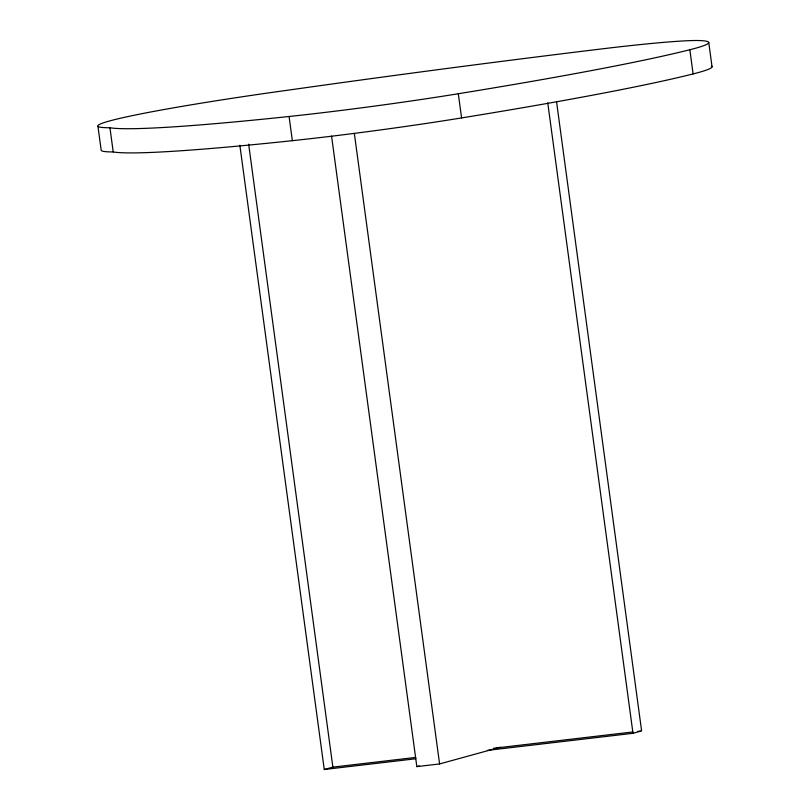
<?xml version="1.0" encoding="UTF-8"?>
<svg xmlns="http://www.w3.org/2000/svg" width="810" height="810" viewBox="0 0 810 810"><rect width="100%" height="100%" fill="white"/><g stroke="black" fill="none" stroke-linecap="round" stroke-linejoin="round"><path stroke-width="1.21" d="M239.861 145.273L324.253 769.5L332.88 767.131L415.712 757.421M331.574 136.12L416.826 766.614L419.256 765.946M416.826 766.614L439.587 763.941L500.408 747.205M487.407 750.374L632.995 733.303L641.621 730.934L556.541 101.695M493.523 748.298L632.833 731.956M637.855 731.369L640.366 731.076M324.253 769.5L415.874 758.757M708.78 42.636L712.051 66.825M113.218 151.946L109.947 127.757A205.73 10.054 -7.7 0 1 290.476 89.829A787.472 38.465 -7.7 0 1 600.787 49.025A143.34 7.006 -7.7 0 1 699.769 40.561A239.294 11.694 -7.7 0 1 689.847 49.734L693.117 73.923A535.947 26.183 -7.7 0 1 461.578 117.926A173.542 8.475 -7.7 0 1 292.349 140.677A371.061 18.124 -7.7 0 1 113.218 151.946A205.73 10.054 -7.7 0 1 101.22 150.478L97.949 126.289M547.752 102.809L632.995 733.303M689.847 49.734A535.947 26.183 -7.7 0 1 458.308 93.737L461.578 117.926M354.345 133.448L439.587 763.941M109.947 127.757A371.061 18.124 -7.7 0 0 289.079 116.488L292.349 140.677M248.65 144.16L332.88 767.131M711.757 66.197A239.294 11.694 -7.7 0 1 693.117 73.923M458.308 93.737A173.542 8.475 -7.7 0 1 289.079 116.488"/></g></svg>
